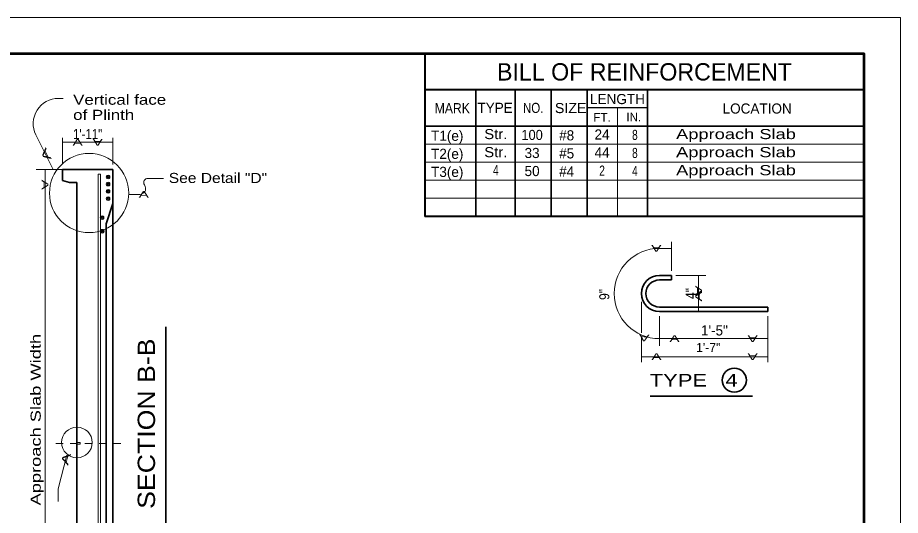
# Model space of a CAD drawing. Extents: x 1000 to 1036, y 1150 to 1172.
# Drawn here: x 1023.78 to 1036, y 1165.11 to 1172 of the extents above; entities that cross this region are included whole.
import ezdxf
from ezdxf.enums import TextEntityAlignment as Align

# ---------------------------------------------------------------- set-up
doc = ezdxf.new("R2010")
doc.units = 0
doc.header["$LTSCALE"] = 0.056
doc.header["$PDMODE"] = 32
doc.header["$PDSIZE"] = 0.028
doc.linetypes.add('DASH_DOUBLE_DOT', pattern=[9.2, 5, -1.2, 0.3, -1.2, 0.3, -1.2])
doc.linetypes.add('DOTTED', pattern=[1.5, 0.3, -1.2])
for name, color, linetype, lineweight in [('1', 7, 'Continuous', 35), ('10', 7, 'Continuous', 53), ('11', 7, 'Continuous', 13), ('2', 7, 'DASH_DOUBLE_DOT', 13), ('3', 7, 'Continuous', 13), ('30', 7, 'Continuous', 13), ('31', 7, 'Continuous', 25), ('32', 7, 'Continuous', 35), ('33', 7, 'Continuous', 40), ('41', 7, 'Continuous', 25), ('6', 7, 'DOTTED', 13)]:
    doc.layers.add(name, color=color, linetype=linetype, lineweight=lineweight)

msp = doc.modelspace()

# ---------------------------------------------------------------- linework, layer by layer
at = {"layer": '1'}
for p, q in [((1024.59808, 1169.89725), (1025.09808, 1169.89725)), ((1024.59808, 1169.89725), (1025.09808, 1169.89725)), ((1024.59808, 1169.71683), (1024.49808, 1169.71683)), ((1025.09808, 1169.4285), (1025.00433, 1169.14725)), ((1032.83158, 1168.43233), (1032.66492, 1168.43233)), ((1032.83158, 1168.43233), (1032.83158, 1168.36983)), ((1032.83158, 1168.36983), (1032.66492, 1168.36983)), ((1032.66492, 1167.99483), (1034.16492, 1167.99483)), ((1032.66492, 1167.93233), (1034.16492, 1167.93233)), ((1034.16492, 1167.99483), (1034.16492, 1167.93233)), ((1025.83167, 1164.84458), (1025.83167, 1167.72275)), ((1033.95467, 1166.76242), (1032.5385, 1166.76242))]:
    msp.add_line(p, q, dxfattribs=at)
for points in [[(1024.59808, 1169.89725), (1024.40233, 1169.89725), (1024.40233, 1169.74683), (1024.49808, 1169.71683)], [(1025.09808, 1163.70383), (1025.09808, 1168.273), (1025.09808, 1169.89725)], [(1025.09808, 1163.70383), (1025.09808, 1168.273), (1025.09808, 1169.89725)], [(1024.59808, 1169.71683), (1024.59808, 1168.273), (1024.59808, 1163.70383)], [(1024.59808, 1169.71683), (1024.59808, 1168.273), (1024.59808, 1163.70383)], [(1025.00433, 1163.70383), (1025.00433, 1168.273), (1025.00433, 1169.14725)]]:
    msp.add_lwpolyline(points, dxfattribs=at)
msp.add_circle((1033.70166, 1166.98265), 0.1667, dxfattribs=at)
for radius in [0.25, 0.1875]:
    msp.add_arc((1032.66491, 1168.18232), radius, 90, 270, dxfattribs=at)
at = {"layer": '10'}
msp.add_lwpolyline([(1001.25, 1150.5), (1035.5, 1150.5), (1035.5, 1171.5), (1001.25, 1171.5)], close=True, dxfattribs=at)
at = {"layer": '11'}
msp.add_lwpolyline([(1000, 1150), (1036, 1150), (1036, 1172), (1000, 1172)], close=True, dxfattribs=at)
at = {"layer": '2', "linetype": 'Continuous'}
msp.add_line((1024.92642, 1169.83467), (1024.89517, 1169.83467), dxfattribs=at)
for points in [[(1024.89517, 1169.83467), (1024.89517, 1168.273), (1024.89517, 1163.70383)], [(1024.92642, 1169.83467), (1024.92642, 1168.273), (1024.92642, 1163.70383)]]:
    msp.add_lwpolyline(points, dxfattribs=at)
at = {"layer": '3'}
for p, q in [((1024.34667, 1170.88342), (1024.41275, 1170.88342)), ((1024.27342, 1169.89725), (1024.03358, 1170.37692)), ((1024.40233, 1169.97375), (1024.40233, 1170.33525)), ((1025.09808, 1169.96833), (1025.09808, 1170.33858)), ((1024.40233, 1170.27567), (1025.09808, 1170.27567)), ((1024.53558, 1169.89725), (1024.03558, 1169.89725)), ((1025.80025, 1169.77542), (1025.58617, 1169.77542)), ((1025.54658, 1169.66467), (1025.53467, 1169.68467)), ((1025.47333, 1169.55475), (1025.31783, 1169.55475)), ((1032.83158, 1168.49483), (1032.83158, 1168.89633)), ((1032.83158, 1168.80733), (1032.66492, 1168.80733)), ((1032.89408, 1168.43233), (1033.30658, 1168.43233)), ((1033.20658, 1168.43233), (1033.20658, 1167.93233)), ((1032.41492, 1168.06708), (1032.41492, 1167.63817)), ((1032.66492, 1167.86983), (1032.66492, 1167.45733)), ((1034.16492, 1167.86983), (1034.16492, 1167.23242)), ((1032.41492, 1167.58792), (1032.41492, 1167.23242)), ((1032.66492, 1167.55733), (1034.16492, 1167.55733)), ((1032.41492, 1167.30733), (1034.16492, 1167.30733)), ((1024.16058, 1166.10817), (1024.16058, 1166.13675))]:
    msp.add_line(p, q, dxfattribs=at)
for points in [[(1024.16058, 1166.10817), (1024.16058, 1168.273), (1024.16058, 1169.89725)], [(1024.16058, 1166.10817), (1024.16058, 1168.273), (1024.16058, 1169.89725)], [(1024.16058, 1162.31908), (1024.16058, 1163.70383), (1024.16058, 1166.10817)], [(1024.46275, 1165.94708), (1024.34125, 1165.478), (1024.34125, 1165.30433)]]:
    msp.add_lwpolyline(points, dxfattribs=at)
for points in [[(1025.03325, 1169.77033), (1025.02058, 1169.77375), (1025.01133, 1169.783), (1025.00792, 1169.79567), (1025.01133, 1169.80833), (1025.02058, 1169.81758), (1025.03325, 1169.821), (1025.04592, 1169.81758), (1025.05517, 1169.80833), (1025.05858, 1169.79567), (1025.05517, 1169.783), (1025.04592, 1169.77375)], [(1025.03325, 1169.67033), (1025.02058, 1169.67375), (1025.01133, 1169.683), (1025.00792, 1169.69567), (1025.01133, 1169.70833), (1025.02058, 1169.71758), (1025.03325, 1169.721), (1025.04592, 1169.71758), (1025.05517, 1169.70833), (1025.05858, 1169.69567), (1025.05517, 1169.683), (1025.04592, 1169.67375)], [(1025.03325, 1169.57033), (1025.02058, 1169.57375), (1025.01133, 1169.583), (1025.00792, 1169.59567), (1025.01133, 1169.60833), (1025.02058, 1169.61758), (1025.03325, 1169.621), (1025.04592, 1169.61758), (1025.05517, 1169.60833), (1025.05858, 1169.59567), (1025.05517, 1169.583), (1025.04592, 1169.57375)], [(1025.03325, 1169.47033), (1025.02058, 1169.47375), (1025.01133, 1169.483), (1025.00792, 1169.49567), (1025.01133, 1169.50833), (1025.02058, 1169.51758), (1025.03325, 1169.521), (1025.04592, 1169.51758), (1025.05517, 1169.50833), (1025.05858, 1169.49567), (1025.05517, 1169.483), (1025.04592, 1169.47375)], [(1024.95067, 1169.20725), (1024.938, 1169.21067), (1024.92875, 1169.21992), (1024.92533, 1169.23258), (1024.92875, 1169.24525), (1024.938, 1169.2545), (1024.95067, 1169.25792), (1024.96333, 1169.2545), (1024.97258, 1169.24525), (1024.976, 1169.23258), (1024.97258, 1169.21992), (1024.96333, 1169.21067)], [(1024.95267, 1169.01933), (1024.94, 1169.02275), (1024.93075, 1169.032), (1024.92733, 1169.04467), (1024.93075, 1169.05733), (1024.94, 1169.06658), (1024.95267, 1169.07), (1024.96533, 1169.06658), (1024.97458, 1169.05733), (1024.978, 1169.04467), (1024.97458, 1169.032), (1024.96533, 1169.02275)], [(1024.59808, 1166.1195), (1024.64658, 1166.1195), (1024.64658, 1166.09483), (1024.59808, 1166.09483)]]:
    msp.add_lwpolyline(points, close=True, dxfattribs=at)
for centre, radius in [((1024.77, 1169.57242), 0.54812), ((1024.60167, 1166.12083), 0.21202)]:
    msp.add_circle(centre, radius, dxfattribs=at)
for centre, radius, start, end in [((1024.34665, 1170.53342), 0.35, 90, 206.56505), ((1025.5862, 1169.71542), 0.06, 90, 210.78789), ((1025.4733, 1169.63475), 0.08, 270, 22.28208), ((1032.66491, 1168.18232), 0.625, 90, 270)]:
    msp.add_arc(centre, radius, start, end, dxfattribs=at)
for p in [(1025.03325, 1169.79567), (1025.03325, 1169.69567), (1025.03325, 1169.59567), (1025.03325, 1169.49567), (1024.95067, 1169.23258), (1024.95267, 1169.04467)]:
    msp.add_point(p, dxfattribs=at)
at = {"layer": '30'}
for p, q in [((1032.08333, 1170.75), (1032.08333, 1169.25)), ((1035.5, 1170.25), (1029.41667, 1170.25)), ((1035.5, 1170), (1029.41667, 1170)), ((1035.5, 1169.75), (1029.41667, 1169.75)), ((1035.5, 1169.5), (1029.41667, 1169.5))]:
    msp.add_line(p, q, dxfattribs=at)
at = {"layer": '31'}
msp.add_line((1032.5, 1170.75), (1031.66667, 1170.75), dxfattribs=at)
at = {"layer": '32'}
for p, q in [((1030.12333, 1171.00167), (1030.12333, 1169.25)), ((1030.66667, 1171), (1030.66667, 1169.25)), ((1031.16667, 1171), (1031.16667, 1169.25)), ((1031.66667, 1171), (1031.66667, 1169.25)), ((1032.5, 1171), (1032.5, 1169.25)), ((1035.5, 1170.5), (1029.41667, 1170.5))]:
    msp.add_line(p, q, dxfattribs=at)
at = {"layer": '33'}
for p, q in [((1029.41667, 1171.5), (1029.41667, 1169.25)), ((1035.5, 1171), (1029.41667, 1171)), ((1035.5, 1169.25), (1029.41667, 1169.25))]:
    msp.add_line(p, q, dxfattribs=at)
at = {"layer": '6'}
msp.add_line((1025.20942, 1166.10817), (1024.28917, 1166.10817), dxfattribs=at)

# ---------------------------------------------------------------- texts
at = {"layer": '1', "width": 1.15}
msp.add_text('SECTION B-B', height=0.24, rotation=90, dxfattribs=at).set_placement((1025.68258, 1166.38083), align=Align.CENTER)
at = {"layer": '1', "width": 1.3}
msp.add_text('TYPE   4', height=0.175, dxfattribs=at).set_placement((1033.13879, 1166.89475), align=Align.CENTER)
at = {"layer": '3'}
for s, width, p in [('Vertical face', 1.25, (1024.54917, 1170.79467)), ('of Plinth', 1.25, (1024.54917, 1170.58467)), ('See Detail "D"', 1.15, (1025.87317, 1169.71142))]:
    msp.add_text(s, height=0.14, dxfattribs=dict(at, width=width)).set_placement(p)
for s, width, p in [('1\'-11"', 0.85, (1024.74996, 1170.31867)), ('Str.', 1.1, (1030.40054, 1170.31908)), ('Approach Slab', 1.35, (1033.72487, 1170.31908)), ('100', 0.95, (1030.90246, 1170.30725)), ('8', 0.75, (1032.32546, 1170.30725)), ('Str.', 1.1, (1030.40054, 1170.06908)), ('Approach Slab', 1.35, (1033.72487, 1170.06908)), ('8', 0.75, (1032.32546, 1170.05725)), ('Approach Slab', 1.35, (1033.72487, 1169.81908)), ('4', 0.75, (1030.4005, 1169.81908)), ('2', 0.75, (1031.87083, 1169.81317)), ('4', 0.75, (1032.32542, 1169.80725))]:
    msp.add_text(s, height=0.14, dxfattribs=dict(at, width=width)).set_placement(p, align=Align.CENTER)
for s, p in [('24', (1031.87088, 1170.31317)), ('T1(e)', (1029.72754, 1170.29542)), ('#8', (1031.38079, 1170.30133)), ('T2(e)', (1029.7275, 1170.04542)), ('33', (1030.90242, 1170.05725)), ('#5', (1031.38075, 1170.05133)), ('44', (1031.87083, 1170.06317)), ('T3(e)', (1029.7275, 1169.79542)), ('50', (1030.90246, 1169.80725)), ('#4', (1031.38075, 1169.80133))]:
    msp.add_text(s, height=0.14, dxfattribs=at).set_placement(p, align=Align.CENTER)
at = {"layer": '3', "width": 1.7}
for p in [(1024.68217, 1170.22908), (1025.59767, 1169.50817), (1032.94467, 1167.51067), (1032.69467, 1167.26067)]:
    msp.add_text('A', height=0.09325, dxfattribs=at).set_placement(p, align=Align.RIGHT)
at = {"layer": '3'}
for height, rotation, width, p in [(0.09325, 180, 1.7, (1024.81825, 1170.32225)), (0.09327, 116.596, 2.25, (1024.16898, 1170.21016)), (0.09325, 270, 1.7, (1024.114, 1169.61742)), (0.09325, 270, 1.7, (1024.114, 1169.61742)), (0.09325, 180, 1.7, (1032.55167, 1168.85383)), (0.09325, 270, 1.7, (1033.15992, 1168.15242)), (0.09325, 90, 1.7, (1033.25308, 1168.21208)), (0.09329, 176.996, 1.75, (1032.38297, 1167.61867)), (0.09325, 180, 1.7, (1033.885, 1167.60383)), (0.09325, 180, 1.7, (1033.885, 1167.35383)), (0.105, 75.479, 1.8, (1024.52042, 1165.96026))]:
    msp.add_text('A', height=height, rotation=rotation, dxfattribs=dict(at, width=width)).set_placement(p, align=Align.RIGHT)
at = {"layer": '3', "width": 1.35}
msp.add_text('Approach Slab Width', height=0.14, rotation=90, dxfattribs=at).set_placement((1024.1005, 1166.43608), align=Align.CENTER)
at = {"layer": '30'}
msp.add_text('BILL OF REINFORCEMENT', height=0.24, dxfattribs=at).set_placement((1032.45833, 1171.13), align=Align.CENTER)
at = {"layer": '31'}
for s, height, p in [('LENGTH', 0.14, (1032.08429, 1170.80333)), ('TYPE', 0.14, (1030.39, 1170.6825)), ('LOCATION', 0.14, (1034.01804, 1170.6725)), ('FT.', 0.12, (1031.87058, 1170.56083)), ('IN.', 0.12, (1032.31021, 1170.565))]:
    msp.add_text(s, height=height, dxfattribs=at).set_placement(p, align=Align.CENTER)
for s, width, p in [('NO.', 0.85, (1030.91746, 1170.68083)), ('SIZE', 1.05, (1031.43658, 1170.67917)), ('MARK', 0.9, (1029.79746, 1170.6775))]:
    msp.add_text(s, height=0.14, dxfattribs=dict(at, width=width)).set_placement(p, align=Align.CENTER)
at = {"layer": '41', "width": 0.9}
for s, rotation, p in [('9"', 91.099, (1031.97139, 1168.17087)), ('4"', 90, (1033.16842, 1168.18204))]:
    msp.add_text(s, height=0.14, rotation=rotation, dxfattribs=at).set_placement(p, align=Align.CENTER)
at = {"layer": '41'}
for s, height, p in [('1\'-5"', 0.14, (1033.42617, 1167.60125)), ('1\'-7"', 0.1263, (1033.34042, 1167.37058))]:
    msp.add_text(s, height=height, dxfattribs=at).set_placement(p, align=Align.CENTER)

doc.saveas('drawing.dxf')
